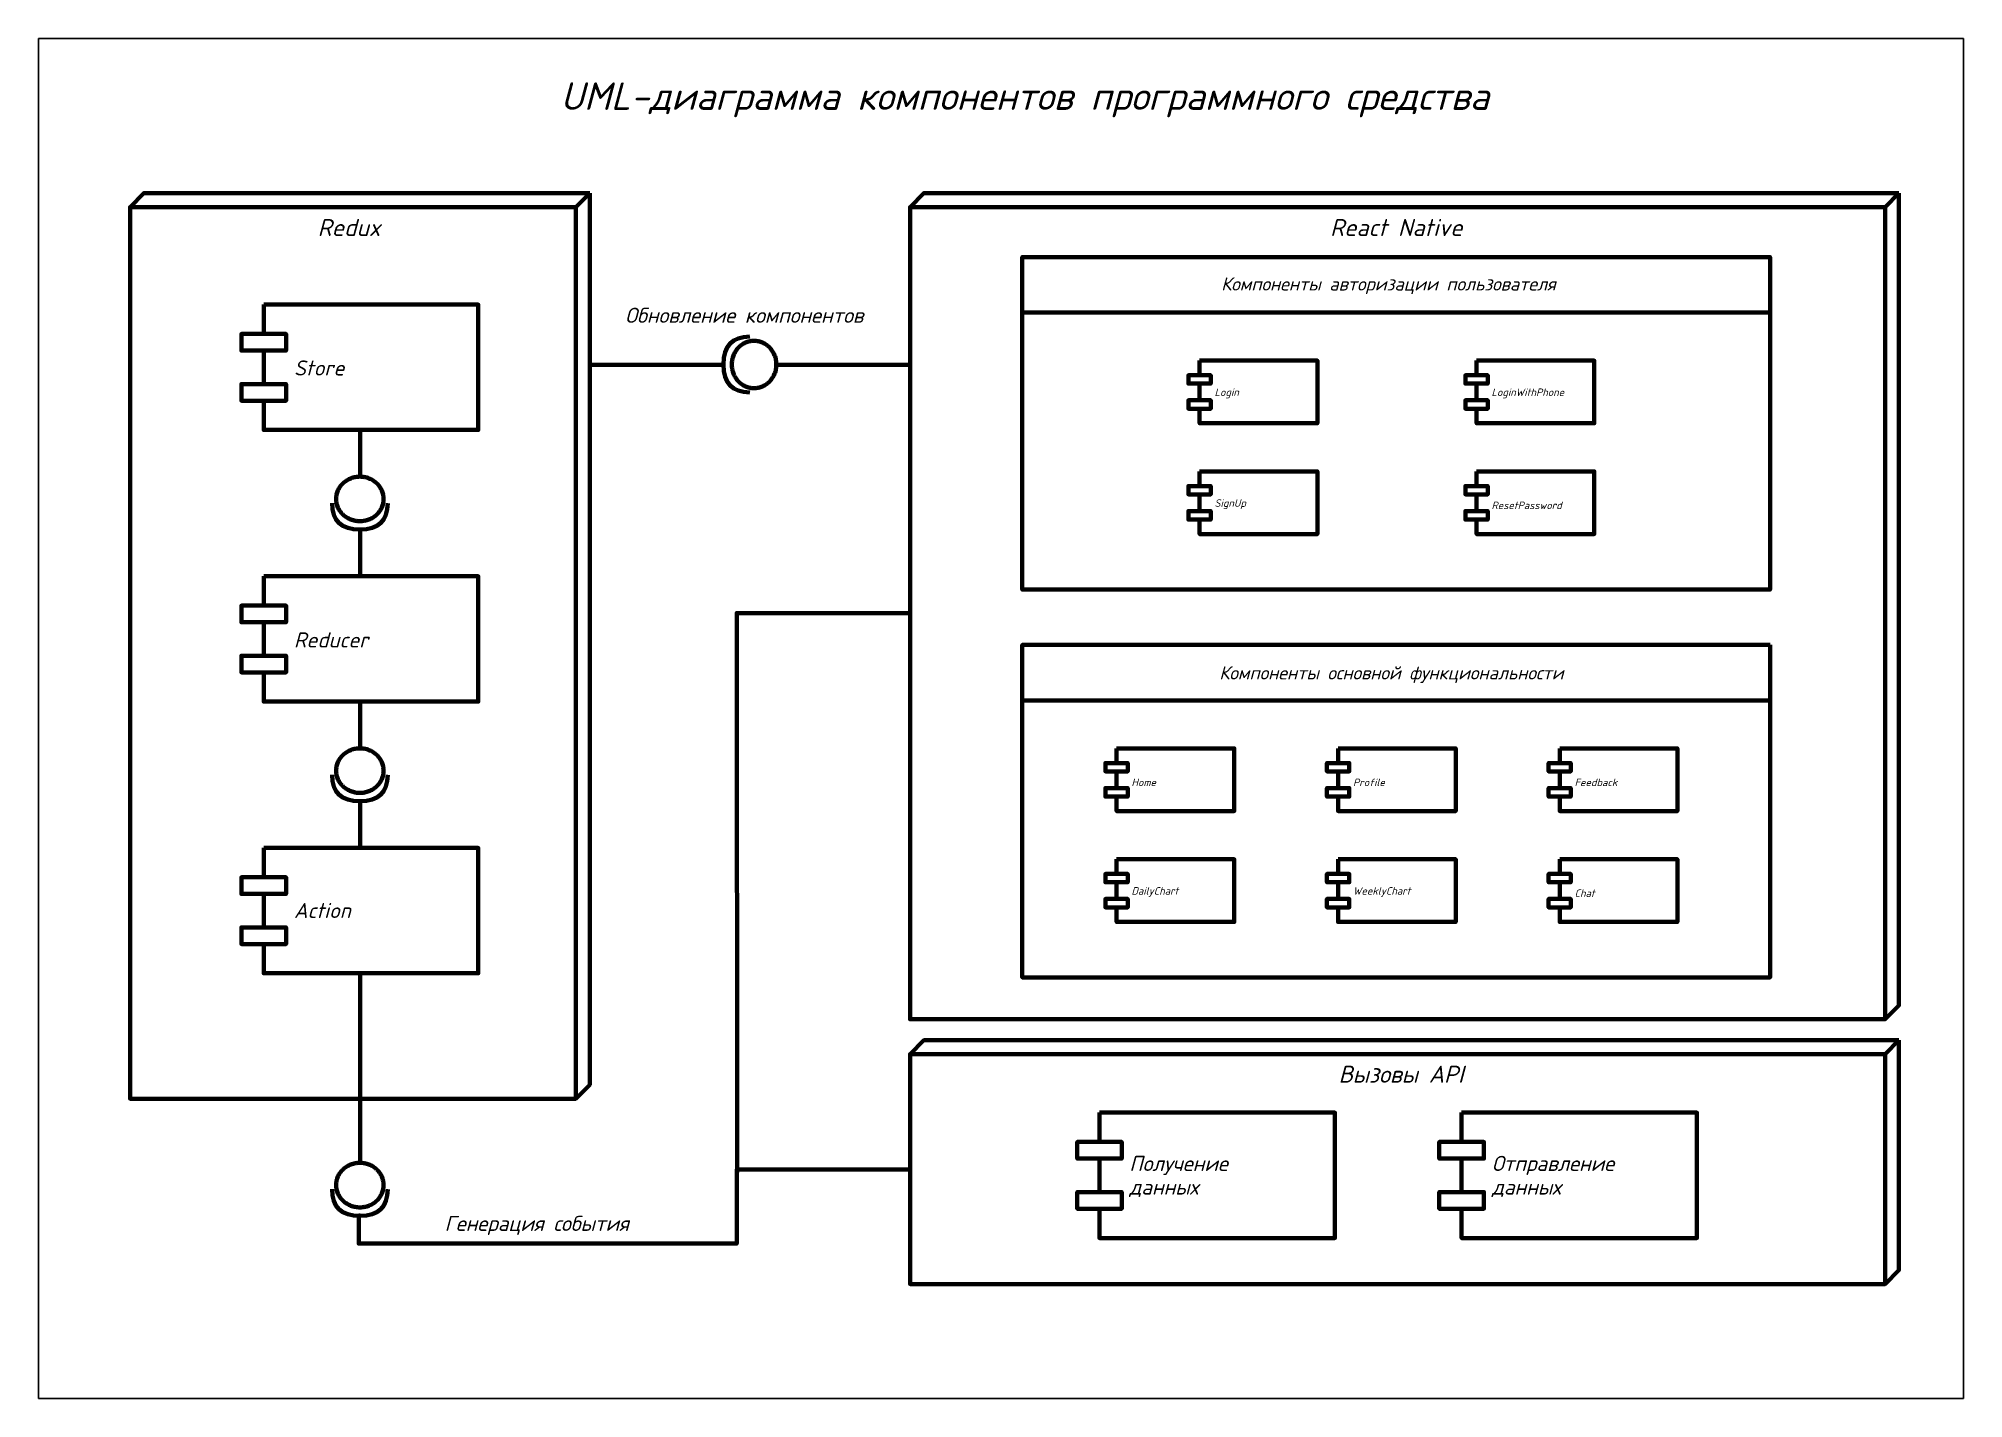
# Model space of a CAD drawing. Extents: x 1820 to 2661, y 86 to 680.
import ezdxf

# ---------------------------------------------------------------- set-up
doc = ezdxf.new("R2010")
doc.units = 0
doc.header["$MEASUREMENT"] = 0
doc.layers.get('0').update_dxf_attribs({"linetype": 'CONTINUOUS'})
for name, color, linetype in [('KONTUR', 7, 'CONTINUOUS'), ('PDF _Геометрия', 7, 'CONTINUOUS'), ('PDF _Текст', 7, 'CONTINUOUS')]:
    doc.layers.add(name, color=color, linetype=linetype)
doc.styles.add('PDF Helvetica', font='ISOCPEUI.TTF')
doc.styles.add('Обычный текст (ГОСТ)', font='')
doc.styles.get('Обычный текст (ГОСТ)').set_extended_font_data('GOST Common', italic=True)

msp = doc.modelspace()

# ---------------------------------------------------------------- hatches: boundary and pattern name
at = {"layer": 'PDF _Геометрия', "lineweight": 80, "true_color": 0xffffff, "transparency": 33554559}
h = msp.add_hatch(color=7, dxfattribs=at)
h.paths.add_polyline_path([(2122.88, 539.5, 0.046396), (2122.69, 537.49)], flags=0)
h.paths.add_polyline_path([(2123.43, 541.45, 0.046801), (2122.88, 539.5)], flags=0)
h.paths.add_polyline_path([(2124.33, 543.23, 0.047557), (2123.43, 541.45)], flags=0)
h.paths.add_polyline_path([(2125.54, 544.8, 0.048575), (2124.33, 543.23)], flags=0)
h.paths.add_polyline_path([(2127.02, 546.09, 0.049745), (2125.54, 544.8)], flags=0)
h.paths.add_polyline_path([(2128.7, 547.04, 0.050873), (2127.02, 546.09)], flags=0)
h.paths.add_polyline_path([(2130.53, 547.63, 0.051757), (2128.7, 547.04)], flags=0)
h.paths.add_polyline_path([(2132.43, 547.83, 0.052258), (2130.53, 547.63)], flags=0)
h.paths.add_polyline_path([(2134.33, 547.63, 0.052257), (2132.43, 547.83)], flags=0)
h.paths.add_polyline_path([(2136.15, 547.04, 0.051757), (2134.33, 547.63)], flags=0)
h.paths.add_polyline_path([(2137.84, 546.09, 0.050865), (2136.15, 547.04)], flags=0)
h.paths.add_polyline_path([(2139.31, 544.8, 0.049741), (2137.84, 546.09)], flags=0)
h.paths.add_polyline_path([(2140.52, 543.23, 0.048585), (2139.31, 544.8)], flags=0)
h.paths.add_polyline_path([(2141.42, 541.45, 0.047555), (2140.52, 543.23)], flags=0)
h.paths.add_polyline_path([(2141.98, 539.5, 0.046802), (2141.42, 541.45)], flags=0)
h.paths.add_polyline_path([(2142.16, 537.49, 0.046405), (2141.98, 539.5)], flags=0)
h.paths.add_polyline_path([(2141.98, 535.47, 0.046405), (2142.16, 537.49)], flags=0)
h.paths.add_polyline_path([(2141.42, 533.53, 0.046801), (2141.98, 535.47)], flags=0)
h.paths.add_polyline_path([(2140.52, 531.74, 0.047553), (2141.42, 533.53)], flags=0)
h.paths.add_polyline_path([(2139.31, 530.17, 0.048588), (2140.52, 531.74)], flags=0)
h.paths.add_polyline_path([(2137.84, 528.89, 0.049745), (2139.31, 530.17)], flags=0)
h.paths.add_polyline_path([(2136.15, 527.93, 0.050865), (2137.84, 528.89)], flags=0)
h.paths.add_polyline_path([(2134.33, 527.34, 0.051762), (2136.15, 527.93)], flags=0)
h.paths.add_polyline_path([(2132.43, 527.14, 0.052259), (2134.33, 527.34)], flags=0)
h.paths.add_polyline_path([(2130.53, 527.34, 0.052259), (2132.43, 527.14)], flags=0)
h.paths.add_polyline_path([(2128.7, 527.93, 0.051758), (2130.53, 527.34)], flags=0)
h.paths.add_polyline_path([(2127.02, 528.89, 0.05087), (2128.7, 527.93)], flags=0)
h.paths.add_polyline_path([(2125.54, 530.17, 0.049746), (2127.02, 528.89)], flags=0)
h.paths.add_polyline_path([(2124.33, 531.74, 0.048576), (2125.54, 530.17)], flags=0)
h.paths.add_polyline_path([(2123.43, 533.53, 0.047555), (2124.33, 531.74)], flags=0)
h.paths.add_polyline_path([(2122.88, 535.47, 0.046801), (2123.43, 533.53)], flags=0)
h.paths.add_polyline_path([(2122.69, 537.49, 0.046396), (2122.88, 535.47)], flags=0)
h = msp.add_hatch(color=7, dxfattribs=at)
h.paths.add_polyline_path([(1958.2, 469.22, 0.046401), (1960.22, 469.03)], flags=0)
h.paths.add_polyline_path([(1956.26, 469.78, 0.046796), (1958.2, 469.22)], flags=0)
h.paths.add_polyline_path([(1954.47, 470.67, 0.047555), (1956.26, 469.78)], flags=0)
h.paths.add_polyline_path([(1952.91, 471.89, 0.048577), (1954.47, 470.67)], flags=0)
h.paths.add_polyline_path([(1951.62, 473.36, 0.049744), (1952.91, 471.89)], flags=0)
h.paths.add_polyline_path([(1950.66, 475.04, 0.050871), (1951.62, 473.36)], flags=0)
h.paths.add_polyline_path([(1950.07, 476.87, 0.051759), (1950.66, 475.04)], flags=0)
h.paths.add_polyline_path([(1949.88, 478.77, 0.052255), (1950.07, 476.87)], flags=0)
h.paths.add_polyline_path([(1950.07, 480.67, 0.052259), (1949.88, 478.77)], flags=0)
h.paths.add_polyline_path([(1950.66, 482.5, 0.05176), (1950.07, 480.67)], flags=0)
h.paths.add_polyline_path([(1951.62, 484.18, 0.050869), (1950.66, 482.5)], flags=0)
h.paths.add_polyline_path([(1952.91, 485.65, 0.04975), (1951.62, 484.18)], flags=0)
h.paths.add_polyline_path([(1954.47, 486.87, 0.04858), (1952.91, 485.65)], flags=0)
h.paths.add_polyline_path([(1956.26, 487.77, 0.047552), (1954.47, 486.87)], flags=0)
h.paths.add_polyline_path([(1958.2, 488.32, 0.046801), (1956.26, 487.77)], flags=0)
h.paths.add_polyline_path([(1960.22, 488.51, 0.046397), (1958.2, 488.32)], flags=0)
h.paths.add_polyline_path([(1962.24, 488.32, 0.046397), (1960.22, 488.51)], flags=0)
h.paths.add_polyline_path([(1964.18, 487.77, 0.046802), (1962.24, 488.32)], flags=0)
h.paths.add_polyline_path([(1965.97, 486.87, 0.04755), (1964.18, 487.77)], flags=0)
h.paths.add_polyline_path([(1967.54, 485.65, 0.048583), (1965.97, 486.87)], flags=0)
h.paths.add_polyline_path([(1968.82, 484.18, 0.049748), (1967.54, 485.65)], flags=0)
h.paths.add_polyline_path([(1969.78, 482.5, 0.050869), (1968.82, 484.18)], flags=0)
h.paths.add_polyline_path([(1970.37, 480.67, 0.051756), (1969.78, 482.5)], flags=0)
h.paths.add_polyline_path([(1970.57, 478.77, 0.052259), (1970.37, 480.67)], flags=0)
h.paths.add_polyline_path([(1970.37, 476.87, 0.052257), (1970.57, 478.77)], flags=0)
h.paths.add_polyline_path([(1969.78, 475.04, 0.051761), (1970.37, 476.87)], flags=0)
h.paths.add_polyline_path([(1968.82, 473.36, 0.050871), (1969.78, 475.04)], flags=0)
h.paths.add_polyline_path([(1967.54, 471.89, 0.049746), (1968.82, 473.36)], flags=0)
h.paths.add_polyline_path([(1965.97, 470.67, 0.04858), (1967.54, 471.89)], flags=0)
h.paths.add_polyline_path([(1964.18, 469.78, 0.047557), (1965.97, 470.67)], flags=0)
h.paths.add_polyline_path([(1962.24, 469.22, 0.046795), (1964.18, 469.78)], flags=0)
h.paths.add_polyline_path([(1960.22, 469.03, 0.046401), (1962.24, 469.22)], flags=0)
h = msp.add_hatch(color=7, dxfattribs=at)
h.paths.add_polyline_path([(1958.2, 350.56, 0.046402), (1960.22, 350.37)], flags=0)
h.paths.add_polyline_path([(1956.26, 351.11, 0.046798), (1958.2, 350.56)], flags=0)
h.paths.add_polyline_path([(1954.47, 352.01, 0.047554), (1956.26, 351.11)], flags=0)
h.paths.add_polyline_path([(1952.91, 353.22, 0.048582), (1954.47, 352.01)], flags=0)
h.paths.add_polyline_path([(1951.62, 354.7, 0.049739), (1952.91, 353.22)], flags=0)
h.paths.add_polyline_path([(1950.66, 356.38, 0.050867), (1951.62, 354.7)], flags=0)
h.paths.add_polyline_path([(1950.07, 358.21, 0.051764), (1950.66, 356.38)], flags=0)
h.paths.add_polyline_path([(1949.88, 360.11, 0.052262), (1950.07, 358.21)], flags=0)
h.paths.add_polyline_path([(1950.07, 362.01, 0.052261), (1949.88, 360.11)], flags=0)
h.paths.add_polyline_path([(1950.66, 363.83, 0.051764), (1950.07, 362.01)], flags=0)
h.paths.add_polyline_path([(1951.62, 365.52, 0.050869), (1950.66, 363.83)], flags=0)
h.paths.add_polyline_path([(1952.91, 366.99, 0.049739), (1951.62, 365.52)], flags=0)
h.paths.add_polyline_path([(1954.47, 368.2, 0.048582), (1952.91, 366.99)], flags=0)
h.paths.add_polyline_path([(1956.26, 369.1, 0.047553), (1954.47, 368.2)], flags=0)
h.paths.add_polyline_path([(1958.2, 369.66, 0.046801), (1956.26, 369.1)], flags=0)
h.paths.add_polyline_path([(1960.22, 369.84, 0.046398), (1958.2, 369.66)], flags=0)
h.paths.add_polyline_path([(1962.24, 369.66, 0.046396), (1960.22, 369.84)], flags=0)
h.paths.add_polyline_path([(1964.18, 369.1, 0.046803), (1962.24, 369.66)], flags=0)
h.paths.add_polyline_path([(1965.97, 368.2, 0.047547), (1964.18, 369.1)], flags=0)
h.paths.add_polyline_path([(1967.54, 366.99, 0.048586), (1965.97, 368.2)], flags=0)
h.paths.add_polyline_path([(1968.82, 365.52, 0.04975), (1967.54, 366.99)], flags=0)
h.paths.add_polyline_path([(1969.78, 363.83, 0.050875), (1968.82, 365.52)], flags=0)
h.paths.add_polyline_path([(1970.37, 362.01, 0.051758), (1969.78, 363.83)], flags=0)
h.paths.add_polyline_path([(1970.57, 360.11, 0.052261), (1970.37, 362.01)], flags=0)
h.paths.add_polyline_path([(1970.37, 358.21, 0.052255), (1970.57, 360.11)], flags=0)
h.paths.add_polyline_path([(1969.78, 356.38, 0.051757), (1970.37, 358.21)], flags=0)
h.paths.add_polyline_path([(1968.82, 354.7, 0.050873), (1969.78, 356.38)], flags=0)
h.paths.add_polyline_path([(1967.54, 353.22, 0.049744), (1968.82, 354.7)], flags=0)
h.paths.add_polyline_path([(1965.97, 352.01, 0.048587), (1967.54, 353.22)], flags=0)
h.paths.add_polyline_path([(1964.18, 351.11, 0.04756), (1965.97, 352.01)], flags=0)
h.paths.add_polyline_path([(1962.24, 350.56, 0.046798), (1964.18, 351.11)], flags=0)
h.paths.add_polyline_path([(1960.22, 350.37, 0.0464), (1962.24, 350.56)], flags=0)
h = msp.add_hatch(color=7, dxfattribs=at)
h.paths.add_polyline_path([(1958.2, 169.53, 0.046402), (1960.22, 169.34)], flags=0)
h.paths.add_polyline_path([(1956.26, 170.08, 0.04679), (1958.2, 169.53)], flags=0)
h.paths.add_polyline_path([(1954.47, 170.98, 0.047557), (1956.26, 170.08)], flags=0)
h.paths.add_polyline_path([(1952.91, 172.19, 0.04859), (1954.47, 170.98)], flags=0)
h.paths.add_polyline_path([(1951.62, 173.67, 0.049745), (1952.91, 172.19)], flags=0)
h.paths.add_polyline_path([(1950.66, 175.35, 0.050856), (1951.62, 173.67)], flags=0)
h.paths.add_polyline_path([(1950.07, 177.18, 0.051768), (1950.66, 175.35)], flags=0)
h.paths.add_polyline_path([(1949.88, 179.08, 0.052238), (1950.07, 177.18)], flags=0)
h.paths.add_polyline_path([(1950.07, 180.98, 0.052237), (1949.88, 179.08)], flags=0)
h.paths.add_polyline_path([(1950.66, 182.8, 0.051769), (1950.07, 180.98)], flags=0)
h.paths.add_polyline_path([(1951.62, 184.49, 0.050858), (1950.66, 182.8)], flags=0)
h.paths.add_polyline_path([(1952.91, 185.96, 0.04975), (1951.62, 184.49)], flags=0)
h.paths.add_polyline_path([(1954.47, 187.17, 0.048585), (1952.91, 185.96)], flags=0)
h.paths.add_polyline_path([(1956.26, 188.07, 0.047547), (1954.47, 187.17)], flags=0)
h.paths.add_polyline_path([(1958.2, 188.63, 0.046799), (1956.26, 188.07)], flags=0)
h.paths.add_polyline_path([(1960.22, 188.81, 0.046397), (1958.2, 188.63)], flags=0)
h.paths.add_polyline_path([(1962.24, 188.63, 0.046394), (1960.22, 188.81)], flags=0)
h.paths.add_polyline_path([(1964.18, 188.07, 0.046803), (1962.24, 188.63)], flags=0)
h.paths.add_polyline_path([(1965.97, 187.17, 0.047551), (1964.18, 188.07)], flags=0)
h.paths.add_polyline_path([(1967.54, 185.96, 0.048586), (1965.97, 187.17)], flags=0)
h.paths.add_polyline_path([(1968.82, 184.49, 0.049748), (1967.54, 185.96)], flags=0)
h.paths.add_polyline_path([(1969.78, 182.8, 0.050858), (1968.82, 184.49)], flags=0)
h.paths.add_polyline_path([(1970.37, 180.98, 0.051756), (1969.78, 182.8)], flags=0)
h.paths.add_polyline_path([(1970.57, 179.08, 0.052254), (1970.37, 180.98)], flags=0)
h.paths.add_polyline_path([(1970.37, 177.18, 0.052255), (1970.57, 179.08)], flags=0)
h.paths.add_polyline_path([(1969.78, 175.35, 0.051755), (1970.37, 177.18)], flags=0)
h.paths.add_polyline_path([(1968.82, 173.67, 0.050856), (1969.78, 175.35)], flags=0)
h.paths.add_polyline_path([(1967.54, 172.19, 0.049742), (1968.82, 173.67)], flags=0)
h.paths.add_polyline_path([(1965.97, 170.98, 0.048584), (1967.54, 172.19)], flags=0)
h.paths.add_polyline_path([(1964.18, 170.08, 0.047557), (1965.97, 170.98)], flags=0)
h.paths.add_polyline_path([(1962.24, 169.53, 0.046796), (1964.18, 170.08)], flags=0)
h.paths.add_polyline_path([(1960.22, 169.34, 0.046401), (1962.24, 169.53)], flags=0)

# ---------------------------------------------------------------- linework, layer by layer
at = {"lineweight": 100}
for p, q in [((2249.63, 560.2), (2576.33, 560.2)), ((2249.63, 390.8), (2576.33, 390.8))]:
    msp.add_line(p, q, dxfattribs=at)
at = {"layer": 'KONTUR'}
for p, q in [((1819.82, 85.87), (1819.82, 679.87)), ((1819.82, 679.87), (2660.82, 679.87)), ((2660.82, 679.87), (2660.82, 85.87)), ((2660.82, 85.87), (1819.82, 85.87))]:
    msp.add_line(p, q, dxfattribs=at)
at = {"layer": 'PDF _Геометрия', "lineweight": 100}
for points in [[(2060.62, 612.34), (2060.62, 222.89), (2054.54, 216.81), (1859.82, 216.81), (1859.82, 606.25), (1865.9, 612.34)], [(2632.62, 612.33), (2632.62, 257.57), (2626.53, 251.49), (2200.58, 251.49), (2200.58, 606.24), (2206.66, 612.33)], [(2576.33, 560.2), (2576.33, 439.2), (2249.63, 439.2), (2249.63, 559.01), (2249.63, 584.4), (2576.33, 584.4)], [(1918.23, 563.65), (2011.94, 563.65), (2011.94, 508.89), (1918.23, 508.89), (1918.23, 521.66), (1908.5, 521.66), (1908.5, 528.97), (1918.23, 528.97), (1918.23, 543.57), (1908.5, 543.57), (1908.5, 550.87), (1918.23, 550.87)], [(2327.1, 539.19), (2378.52, 539.19), (2378.52, 511.8), (2327.1, 511.8), (2327.1, 518.19), (2322.23, 518.19), (2322.23, 521.85), (2327.1, 521.85), (2327.1, 529.14), (2322.23, 529.14), (2322.23, 532.8), (2327.1, 532.8)], [(2448.1, 539.19), (2499.52, 539.19), (2499.52, 511.8), (2448.1, 511.8), (2448.1, 518.19), (2443.23, 518.19), (2443.23, 521.85), (2448.1, 521.85), (2448.1, 529.14), (2443.23, 529.14), (2443.23, 532.8), (2448.1, 532.8)], [(2327.1, 490.79), (2378.52, 490.79), (2378.52, 463.4), (2327.1, 463.4), (2327.1, 469.79), (2322.23, 469.79), (2322.23, 473.45), (2327.1, 473.45), (2327.1, 480.74), (2322.23, 480.74), (2322.23, 484.4), (2327.1, 484.4)], [(2448.1, 490.79), (2499.52, 490.79), (2499.52, 463.4), (2448.1, 463.4), (2448.1, 469.79), (2443.23, 469.79), (2443.23, 473.45), (2448.1, 473.45), (2448.1, 480.74), (2443.23, 480.74), (2443.23, 484.4), (2448.1, 484.4)], [(1918.23, 444.99), (2011.94, 444.99), (2011.94, 390.23), (1918.23, 390.23), (1918.23, 403.01), (1908.5, 403.01), (1908.5, 410.31), (1918.23, 410.31), (1918.23, 424.91), (1908.5, 424.91), (1908.5, 432.21), (1918.23, 432.21)], [(2576.33, 415), (2576.33, 269.8), (2249.63, 269.8), (2249.63, 415), (2249.63, 415), (2576.33, 415)], [(2290.8, 369.79), (2342.22, 369.79), (2342.22, 342.4), (2290.8, 342.4), (2290.8, 348.79), (2285.93, 348.79), (2285.93, 352.45), (2290.8, 352.45), (2290.8, 359.74), (2285.93, 359.74), (2285.93, 363.4), (2290.8, 363.4)], [(2387.6, 369.79), (2439.02, 369.79), (2439.02, 342.4), (2387.6, 342.4), (2387.6, 348.79), (2382.73, 348.79), (2382.73, 352.45), (2387.6, 352.45), (2387.6, 359.74), (2382.73, 359.74), (2382.73, 363.4), (2387.6, 363.4)], [(2484.4, 369.79), (2535.82, 369.79), (2535.82, 342.4), (2484.4, 342.4), (2484.4, 348.79), (2479.53, 348.79), (2479.53, 352.45), (2484.4, 352.45), (2484.4, 359.74), (2479.53, 359.74), (2479.53, 363.4), (2484.4, 363.4)], [(1918.23, 326.33), (2011.94, 326.33), (2011.94, 271.57), (1918.23, 271.57), (1918.23, 284.35), (1908.5, 284.35), (1908.5, 291.65), (1918.23, 291.65), (1918.23, 306.25), (1908.5, 306.25), (1908.5, 313.56), (1918.23, 313.56)], [(2290.8, 321.39), (2342.22, 321.39), (2342.22, 294), (2290.8, 294), (2290.8, 300.39), (2285.93, 300.39), (2285.93, 304.05), (2290.8, 304.05), (2290.8, 311.34), (2285.93, 311.34), (2285.93, 315), (2290.8, 315)], [(2387.6, 321.39), (2439.02, 321.39), (2439.02, 294), (2387.6, 294), (2387.6, 300.39), (2382.73, 300.39), (2382.73, 304.05), (2387.6, 304.05), (2387.6, 311.34), (2382.73, 311.34), (2382.73, 315), (2387.6, 315)], [(2484.4, 321.39), (2535.82, 321.39), (2535.82, 294), (2484.4, 294), (2484.4, 300.39), (2479.53, 300.39), (2479.53, 304.05), (2484.4, 304.05), (2484.4, 311.34), (2479.53, 311.34), (2479.53, 315), (2484.4, 315)], [(2632.62, 242.36), (2632.62, 141.96), (2626.53, 135.87), (2200.58, 135.87), (2200.58, 236.28), (2206.66, 242.36)], [(2283.33, 210.72), (2386.17, 210.72), (2386.17, 155.95), (2283.33, 155.95), (2283.33, 168.73), (2273.6, 168.73), (2273.6, 176.04), (2283.33, 176.04), (2283.33, 190.64), (2273.6, 190.64), (2273.6, 197.94), (2283.33, 197.94)], [(2441.55, 210.72), (2544.38, 210.72), (2544.38, 155.95), (2441.55, 155.95), (2441.55, 168.73), (2431.81, 168.73), (2431.81, 176.04), (2441.55, 176.04), (2441.55, 190.64), (2431.81, 190.64), (2431.81, 197.94), (2441.55, 197.94)]]:
    msp.add_lwpolyline(points, close=True, dxfattribs=at)
for points in [[(1859.82, 606.25), (2054.54, 606.25), (2060.62, 612.34)], [(2054.54, 606.25), (2054.54, 216.81)], [(2200.58, 606.24), (2626.53, 606.24), (2632.62, 612.33)], [(2626.53, 606.24), (2626.53, 251.49)], [(1918.23, 550.87), (1927.97, 550.87), (1927.97, 543.57), (1918.23, 543.57)], [(2327.1, 532.8), (2331.96, 532.8), (2331.96, 529.14), (2327.1, 529.14)], [(2448.1, 532.8), (2452.96, 532.8), (2452.96, 529.14), (2448.1, 529.14)], [(1918.23, 528.97), (1927.97, 528.97), (1927.97, 521.66), (1918.23, 521.66)], [(2327.1, 521.85), (2331.96, 521.85), (2331.96, 518.19), (2327.1, 518.19)], [(2448.1, 521.85), (2452.96, 521.85), (2452.96, 518.19), (2448.1, 518.19)], [(2327.1, 484.4), (2331.96, 484.4), (2331.96, 480.74), (2327.1, 480.74)], [(2448.1, 484.4), (2452.96, 484.4), (2452.96, 480.74), (2448.1, 480.74)], [(2327.1, 473.45), (2331.96, 473.45), (2331.96, 469.79), (2327.1, 469.79)], [(2448.1, 473.45), (2452.96, 473.45), (2452.96, 469.79), (2448.1, 469.79)], [(1918.23, 432.21), (1927.97, 432.21), (1927.97, 424.91), (1918.23, 424.91)], [(1918.23, 410.31), (1927.97, 410.31), (1927.97, 403.01), (1918.23, 403.01)], [(2290.8, 363.4), (2295.66, 363.4), (2295.66, 359.74), (2290.8, 359.74)], [(2387.6, 363.4), (2392.46, 363.4), (2392.46, 359.74), (2387.6, 359.74)], [(2484.4, 363.4), (2489.26, 363.4), (2489.26, 359.74), (2484.4, 359.74)], [(2290.8, 352.45), (2295.66, 352.45), (2295.66, 348.79), (2290.8, 348.79)], [(2387.6, 352.45), (2392.46, 352.45), (2392.46, 348.79), (2387.6, 348.79)], [(2484.4, 352.45), (2489.26, 352.45), (2489.26, 348.79), (2484.4, 348.79)], [(1918.23, 313.56), (1927.97, 313.56), (1927.97, 306.25), (1918.23, 306.25)], [(2290.8, 315), (2295.66, 315), (2295.66, 311.34), (2290.8, 311.34)], [(2387.6, 315), (2392.46, 315), (2392.46, 311.34), (2387.6, 311.34)], [(2484.4, 315), (2489.26, 315), (2489.26, 311.34), (2484.4, 311.34)], [(2290.8, 304.05), (2295.66, 304.05), (2295.66, 300.39), (2290.8, 300.39)], [(2387.6, 304.05), (2392.46, 304.05), (2392.46, 300.39), (2387.6, 300.39)], [(2484.4, 304.05), (2489.26, 304.05), (2489.26, 300.39), (2484.4, 300.39)], [(1918.23, 291.65), (1927.97, 291.65), (1927.97, 284.35), (1918.23, 284.35)], [(2200.58, 236.28), (2626.53, 236.28), (2632.62, 242.36)], [(2626.53, 236.28), (2626.53, 135.87)], [(2283.33, 197.94), (2293.07, 197.94), (2293.07, 190.64), (2283.33, 190.64)], [(2441.55, 197.94), (2451.28, 197.94), (2451.28, 190.64), (2441.55, 190.64)], [(2283.33, 176.04), (2293.07, 176.04), (2293.07, 168.73), (2283.33, 168.73)], [(2441.55, 176.04), (2451.28, 176.04), (2451.28, 168.73), (2441.55, 168.73)]]:
    msp.add_lwpolyline(points, dxfattribs=at)
at = {"layer": 'PDF _Геометрия', "lineweight": 80}
for points in [[(2122.88, 535.47, 0.046801), (2123.43, 533.53, 0.047555), (2124.33, 531.74, 0.048576), (2125.54, 530.17, 0.049746), (2127.02, 528.89, 0.05087), (2128.7, 527.93, 0.051758), (2130.53, 527.34, 0.052259), (2132.43, 527.14, 0.052259), (2134.33, 527.34, 0.051762), (2136.15, 527.93, 0.050865), (2137.84, 528.89, 0.049745), (2139.31, 530.17, 0.048588), (2140.52, 531.74, 0.047553), (2141.42, 533.53, 0.046801), (2141.98, 535.47, 0.046405), (2142.16, 537.49, 0.046405), (2141.98, 539.5, 0.046802), (2141.42, 541.45, 0.047555), (2140.52, 543.23, 0.048585), (2139.31, 544.8, 0.049741), (2137.84, 546.09, 0.050865), (2136.15, 547.04, 0.051757), (2134.33, 547.63, 0.052257), (2132.43, 547.83, 0.052258), (2130.53, 547.63, 0.051757), (2128.7, 547.04, 0.050873), (2127.02, 546.09, 0.049745), (2125.54, 544.8, 0.048575), (2124.33, 543.23, 0.047557), (2123.43, 541.45, 0.046801), (2122.88, 539.5, 0.046396), (2122.69, 537.49, 0.046396)], [(1962.24, 469.22, 0.046795), (1964.18, 469.78, 0.047557), (1965.97, 470.67, 0.04858), (1967.54, 471.89, 0.049746), (1968.82, 473.36, 0.050871), (1969.78, 475.04, 0.051761), (1970.37, 476.87, 0.052257), (1970.57, 478.77, 0.052259), (1970.37, 480.67, 0.051756), (1969.78, 482.5, 0.050869), (1968.82, 484.18, 0.049748), (1967.54, 485.65, 0.048583), (1965.97, 486.87, 0.04755), (1964.18, 487.77, 0.046802), (1962.24, 488.32, 0.046397), (1960.22, 488.51, 0.046397), (1958.2, 488.32, 0.046801), (1956.26, 487.77, 0.047552), (1954.47, 486.87, 0.04858), (1952.91, 485.65, 0.04975), (1951.62, 484.18, 0.050869), (1950.66, 482.5, 0.05176), (1950.07, 480.67, 0.052259), (1949.88, 478.77, 0.052255), (1950.07, 476.87, 0.051759), (1950.66, 475.04, 0.050871), (1951.62, 473.36, 0.049744), (1952.91, 471.89, 0.048577), (1954.47, 470.67, 0.047555), (1956.26, 469.78, 0.046796), (1958.2, 469.22, 0.046401), (1960.22, 469.03, 0.046401)], [(1962.24, 350.56, 0.046798), (1964.18, 351.11, 0.04756), (1965.97, 352.01, 0.048587), (1967.54, 353.22, 0.049744), (1968.82, 354.7, 0.050873), (1969.78, 356.38, 0.051757), (1970.37, 358.21, 0.052255), (1970.57, 360.11, 0.052261), (1970.37, 362.01, 0.051758), (1969.78, 363.83, 0.050875), (1968.82, 365.52, 0.04975), (1967.54, 366.99, 0.048586), (1965.97, 368.2, 0.047547), (1964.18, 369.1, 0.046803), (1962.24, 369.66, 0.046396), (1960.22, 369.84, 0.046398), (1958.2, 369.66, 0.046801), (1956.26, 369.1, 0.047553), (1954.47, 368.2, 0.048582), (1952.91, 366.99, 0.049739), (1951.62, 365.52, 0.050869), (1950.66, 363.83, 0.051764), (1950.07, 362.01, 0.052261), (1949.88, 360.11, 0.052262), (1950.07, 358.21, 0.051764), (1950.66, 356.38, 0.050867), (1951.62, 354.7, 0.049739), (1952.91, 353.22, 0.048582), (1954.47, 352.01, 0.047554), (1956.26, 351.11, 0.046798), (1958.2, 350.56, 0.046402), (1960.22, 350.37, 0.0464)], [(1962.24, 169.53, 0.046796), (1964.18, 170.08, 0.047557), (1965.97, 170.98, 0.048584), (1967.54, 172.19, 0.049742), (1968.82, 173.67, 0.050856), (1969.78, 175.35, 0.051755), (1970.37, 177.18, 0.052255), (1970.57, 179.08, 0.052254), (1970.37, 180.98, 0.051756), (1969.78, 182.8, 0.050858), (1968.82, 184.49, 0.049748), (1967.54, 185.96, 0.048586), (1965.97, 187.17, 0.047551), (1964.18, 188.07, 0.046803), (1962.24, 188.63, 0.046394), (1960.22, 188.81, 0.046397), (1958.2, 188.63, 0.046799), (1956.26, 188.07, 0.047547), (1954.47, 187.17, 0.048585), (1952.91, 185.96, 0.04975), (1951.62, 184.49, 0.050858), (1950.66, 182.8, 0.051769), (1950.07, 180.98, 0.052237), (1949.88, 179.08, 0.052238), (1950.07, 177.18, 0.051768), (1950.66, 175.35, 0.050856), (1951.62, 173.67, 0.049745), (1952.91, 172.19, 0.04859), (1954.47, 170.98, 0.047557), (1956.26, 170.08, 0.04679), (1958.2, 169.53, 0.046402), (1960.22, 169.34, 0.046401)]]:
    msp.add_lwpolyline(points, format="xyb", close=True, dxfattribs=at)
for points in [[(2118.76, 537.39), (2061.49, 537.39)], [(2141.91, 537.39), (2201.01, 537.39)], [(1960.35, 508.75), (1960.35, 488.65)], [(1960.35, 465.49), (1960.35, 444.78)], [(2200.41, 428.94), (2124.85, 428.94), (2125.12, 184.55)], [(1960.35, 389.94), (1960.35, 369.84)], [(1960.35, 346.68), (1960.35, 326.58)], [(1960.35, 188.88), (1960.35, 271.74)], [(1960.35, 165.73), (1959.74, 165.73), (1959.74, 153.54), (2124.85, 153.54), (2124.85, 185.83), (2200.41, 185.83)]]:
    msp.add_lwpolyline(points, dxfattribs=at)
for points in [[(2119.04, 537.49), (2119.04, 545.6), (2122.89, 549.66), (2130.6, 549.66)], [(2130.6, 525.32), (2122.89, 525.32), (2119.04, 529.37), (2119.04, 537.49)], [(1960.22, 465.38), (1952.1, 465.38), (1948.05, 469.24), (1948.05, 476.94)], [(1972.39, 476.94), (1972.39, 469.24), (1968.33, 465.38), (1960.22, 465.38)], [(1960.22, 346.72), (1952.11, 346.72), (1948.05, 350.57), (1948.05, 358.28)], [(1972.39, 358.28), (1972.39, 350.57), (1968.34, 346.72), (1960.22, 346.72)], [(1960.22, 165.69), (1952.11, 165.69), (1948.05, 169.54), (1948.05, 177.25)], [(1972.39, 177.25), (1972.39, 169.54), (1968.34, 165.69), (1960.22, 165.69)]]:
    msp.add_open_spline(points, degree=3, dxfattribs=at)

# ---------------------------------------------------------------- texts
at = {"insert": (2047.79, 660.7), "char_height": 12, "attachment_point": 1, "style": 'PDF Helvetica'}
msp.add_mtext_dynamic_manual_height_columns('UML-диаграмма компонентов программного средства', width=425.6457, gutter_width=20, heights=[6.26], dxfattribs=at)
at = {"layer": 'PDF _Текст', "lineweight": 100, "attachment_point": 7, "style": 'Обычный текст (ГОСТ)'}
for s, insert, char_height in [('{\\fISOCPEUR|b0|i1|c0|p34;Redux}', (1941.77, 593.61), 7.4179), ('{\\fISOCPEUR|b0|i1|c0|p34;React Native}', (2384.1, 593.61), 7.4179), ('{\\fISOCPEUR|b0|i1|c204|p34;Компоненты авторизации пользователя}', (2336.48, 568.23), 5.7686), ('{\\fISOCPEUR|b0|i1|c204|p34;Обновление компонентов}', (2076.1, 555.7), 6.5937), ('{\\fISOCPEUR|b0|i1|c0|p34;Store}', (1931.41, 532.68), 6.5937), ('{\\fISOCPEUR|b0|i1|c0|p34;Login}', (2333.61, 522.72), 3.2969), ('{\\fISOCPEUR|b0|i1|c0|p34;LoginWithPhone}', (2454.61, 522.72), 3.2969), ('{\\fISOCPEUR|b0|i1|c0|p34;SignUp}', (2333.61, 474.32), 3.2969), ('{\\fISOCPEUR|b0|i1|c0|p34;ResetPassword}', (2454.61, 474.32), 3.2969), ('{\\fISOCPEUR|b0|i1|c0|p34;Reducer}', (1931.41, 413.91), 6.5937), ('{\\fISOCPEUR|b0|i1|c204|p34;Компоненты основной функциональности}', (2335.66, 398.36), 5.7686), ('{\\fISOCPEUR|b0|i1|c0|p34;Home}', (2297.31, 353.32), 3.2969), ('{\\fISOCPEUR|b0|i1|c0|p34;Profile}', (2394.11, 353.32), 3.2969), ('{\\fISOCPEUR|b0|i1|c0|p34;Feedback}', (2490.91, 353.32), 3.2969), ('{\\fISOCPEUR|b0|i1|c0|p34;DailyChart}', (2297.31, 304.92), 3.2969), ('{\\fISOCPEUR|b0|i1|c0|p34;WeeklyChart}', (2394.11, 304.92), 3.2969), ('{\\fISOCPEUR|b0|i1|c0|p34;Chat}', (2490.91, 304.92), 3.2969), ('{\\fISOCPEUR|b0|i1|c0|p34;Action}', (1931.41, 295.71), 6.5937), ('{\\fISOCPEUR|b0|i1|c204|p34;Вызовы API}', (2387.77, 223.78), 7.4179), ('{\\fISOCPEUR|b0|i1|c204|p34;Получение}', (2296.37, 183.44), 6.5937), ('{\\fISOCPEUR|b0|i1|c204|p34;Отправление}', (2454.78, 183.46), 6.5937), ('{\\fISOCPEUR|b0|i1|c204|p34;данных}', (2296.37, 173.87), 6.5937), ('{\\fISOCPEUR|b0|i1|c204|p34;данных}', (2454.78, 173.87), 6.5937), ('{\\fISOCPEUR|b0|i1|c204|p34;Генерация события}', (1997.21, 157.26), 6.5937)]:
    msp.add_mtext(s, dxfattribs=dict(at, insert=insert, char_height=char_height))

doc.saveas('drawing.dxf')
